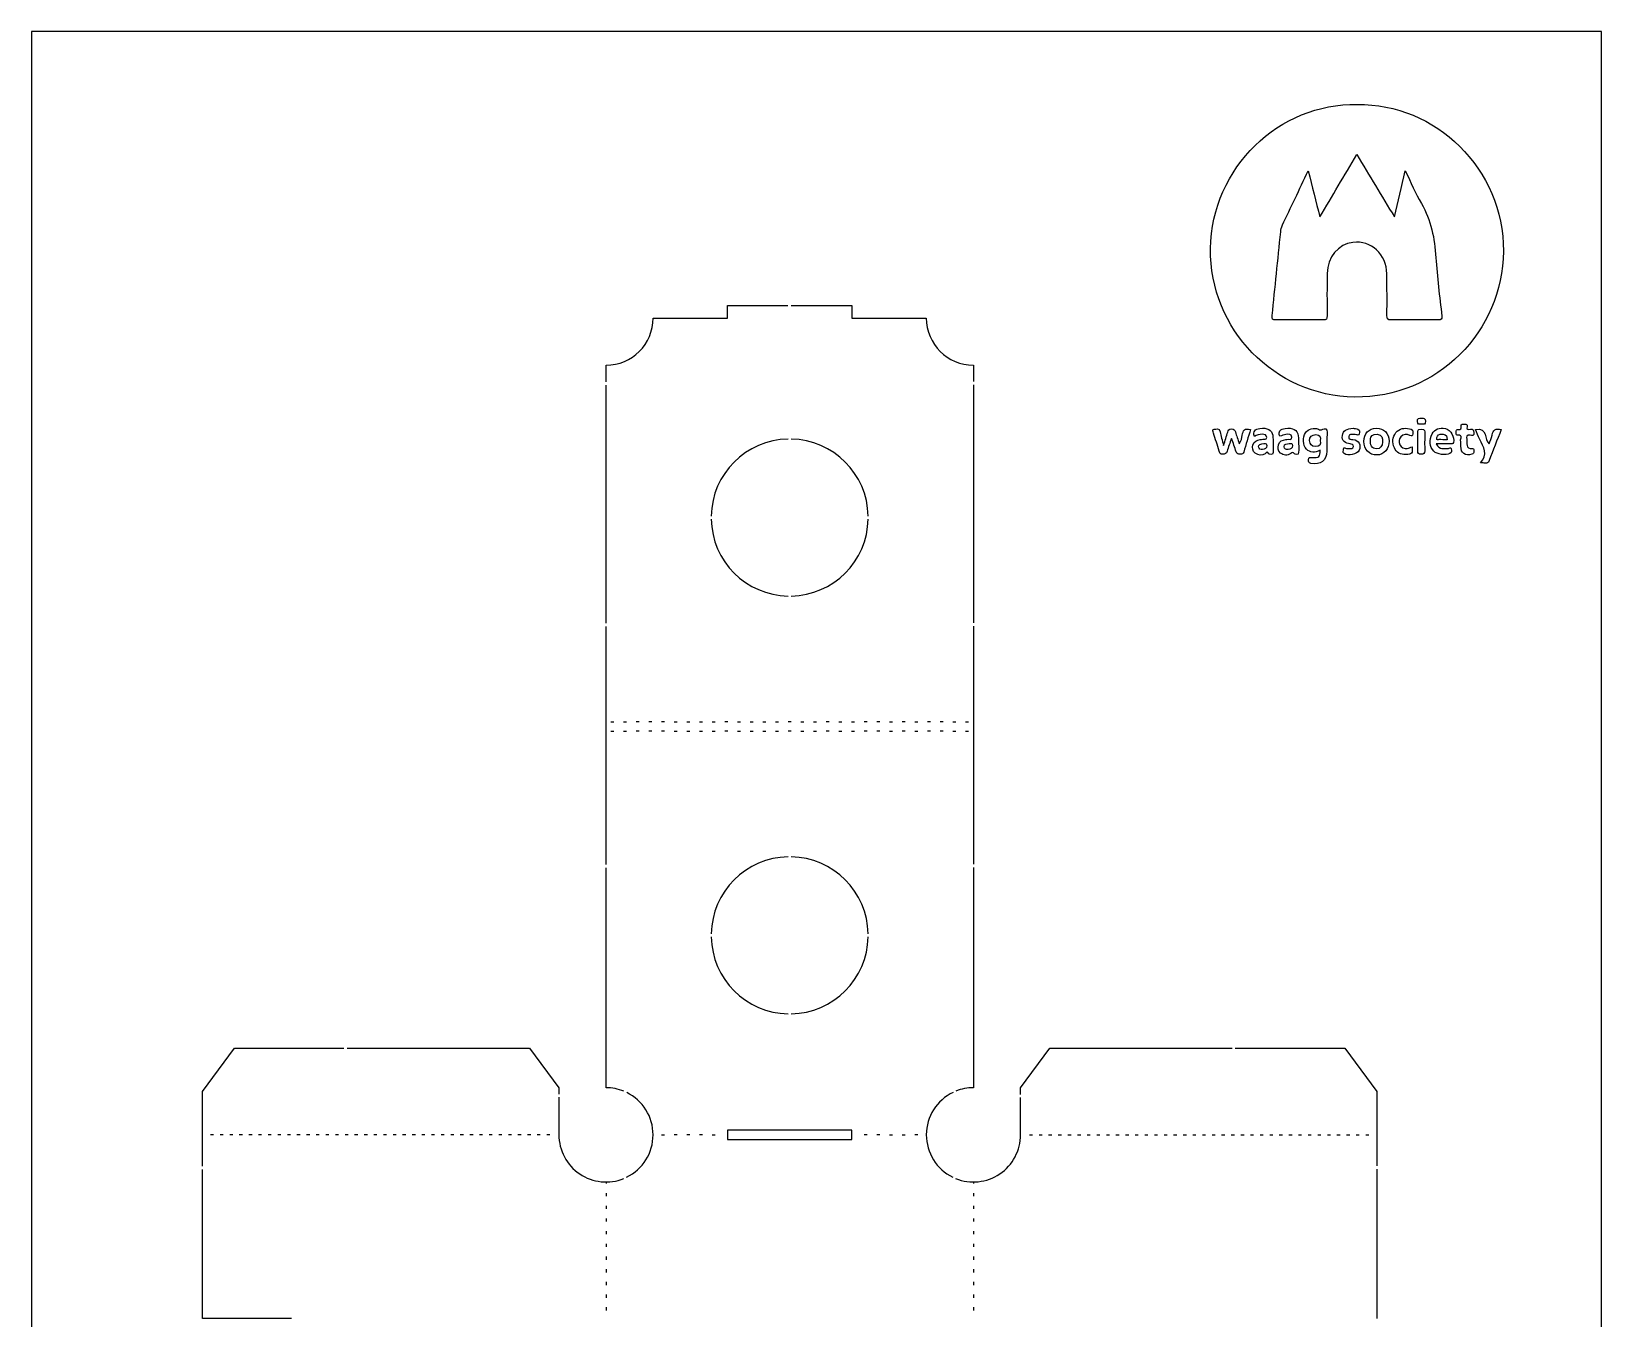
# Model space of a CAD drawing. Header units: millimetres. Extents: x 5931 to 6431, y -1362 to -140.
# Drawn here: x 5931 to 6431, y -550 to -140 of the extents above; entities that cross this region are included whole.
import ezdxf

# ---------------------------------------------------------------- set-up
doc = ezdxf.new("R2010")
doc.units = ezdxf.units.MM
doc.header["$MEASUREMENT"] = 0
doc.layers.add('taglio', color=98, linetype='Continuous', true_color=0x004c00)

msp = doc.modelspace()

# ---------------------------------------------------------------- linework, layer by layer
at = {"layer": 'taglio'}
for p, q in [((6431.39, -140.24), (5931.39, -140.24)), ((5931.39, -140.24), (5931.39, -1362.07)), ((6431.39, -1362.07), (6431.39, -140.24)), ((6153.02, -231.51), (6153.02, -227.51)), ((6153.02, -227.51), (6172.3, -227.51)), ((6173.3, -227.51), (6192.69, -227.51)), ((6192.69, -227.51), (6192.69, -231.51)), ((6129.36, -231.51), (6153.02, -231.51)), ((6192.69, -231.51), (6216.36, -231.51)), ((6114.36, -251.83), (6114.36, -246.51)), ((6231.36, -246.51), (6231.36, -251.72)), ((6114.36, -328.66), (6114.36, -252.83)), ((6231.36, -252.72), (6231.36, -328.56)), ((6114.36, -405.49), (6114.36, -329.66)), ((6231.36, -329.56), (6231.36, -405.39)), ((6115.87, -360.01), (6116.87, -360.01)), ((6115.87, -363.01), (6116.87, -363.01)), ((6119.91, -360.01), (6120.91, -360.01)), ((6119.91, -363.01), (6120.91, -363.01)), ((6124.94, -360.01), (6123.94, -360.01)), ((6124.94, -363.01), (6123.94, -363.01)), ((6128.98, -360.01), (6127.98, -360.01)), ((6128.98, -363.01), (6127.98, -363.01)), ((6133.01, -360.01), (6132.01, -360.01)), ((6133.01, -363.01), (6132.01, -363.01)), ((6136.04, -360.01), (6137.04, -360.01)), ((6136.04, -363.01), (6137.04, -363.01)), ((6140.08, -360.01), (6141.08, -360.01)), ((6140.08, -363.01), (6141.08, -363.01)), ((6144.11, -360.01), (6145.11, -360.01)), ((6144.11, -363.01), (6145.11, -363.01)), ((6148.15, -360.01), (6149.15, -360.01)), ((6148.15, -363.01), (6149.15, -363.01)), ((6153.18, -360.01), (6152.18, -360.01)), ((6153.18, -363.01), (6152.18, -363.01)), ((6156.22, -360.01), (6157.22, -360.01)), ((6156.22, -363.01), (6157.22, -363.01)), ((6160.25, -360.01), (6161.25, -360.01)), ((6160.25, -363.01), (6161.25, -363.01)), ((6164.29, -360.01), (6165.29, -360.01)), ((6164.29, -363.01), (6165.29, -363.01)), ((6168.32, -360.01), (6169.32, -360.01)), ((6168.32, -363.01), (6169.32, -363.01)), ((6173.36, -360.01), (6172.36, -360.01)), ((6173.36, -363.01), (6172.36, -363.01)), ((6176.39, -360.01), (6177.39, -360.01)), ((6176.39, -363.01), (6177.39, -363.01)), ((6180.42, -360.01), (6181.42, -360.01)), ((6180.42, -363.01), (6181.42, -363.01)), ((6185.46, -360.01), (6184.46, -360.01)), ((6185.46, -363.01), (6184.46, -363.01)), ((6188.49, -360.01), (6189.49, -360.01)), ((6188.49, -363.01), (6189.49, -363.01)), ((6192.53, -360.01), (6193.53, -360.01)), ((6192.53, -363.01), (6193.53, -363.01)), ((6197.56, -360.01), (6196.56, -360.01)), ((6197.56, -363.01), (6196.56, -363.01)), ((6201.6, -360.01), (6200.6, -360.01)), ((6201.6, -363.01), (6200.6, -363.01)), ((6204.63, -360.01), (6205.63, -360.01)), ((6204.63, -363.01), (6205.63, -363.01)), ((6209.67, -360.01), (6208.67, -360.01)), ((6209.67, -363.01), (6208.67, -363.01)), ((6212.7, -360.01), (6213.7, -360.01)), ((6212.7, -363.01), (6213.7, -363.01)), ((6217.73, -360.01), (6216.73, -360.01)), ((6217.73, -363.01), (6216.73, -363.01)), ((6221.77, -360.01), (6220.77, -360.01)), ((6221.77, -363.01), (6220.77, -363.01)), ((6224.8, -360.01), (6225.8, -360.01)), ((6224.8, -363.01), (6225.8, -363.01)), ((6228.84, -360.01), (6229.84, -360.01)), ((6228.84, -363.01), (6229.84, -363.01)), ((6114.36, -476.51), (6114.36, -406.49)), ((6231.36, -406.39), (6231.36, -476.51)), ((5985.85, -477.7), (5996.05, -463.9)), ((5996.05, -463.9), (6030.91, -463.9)), ((6031.91, -463.9), (6090.03, -463.9)), ((6090.03, -463.9), (6099.36, -476.53)), ((6246.36, -476.53), (6255.68, -463.9)), ((6255.68, -463.9), (6313.7, -463.9)), ((6314.7, -463.9), (6349.66, -463.9)), ((6349.66, -463.9), (6359.86, -477.7)), ((5985.85, -501.52), (5985.85, -477.7)), ((6099.36, -476.53), (6099.36, -478.54)), ((6099.36, -479.54), (6099.36, -491.46)), ((6246.36, -478.65), (6246.36, -476.53)), ((6246.36, -491.46), (6246.36, -479.65)), ((6359.86, -477.7), (6359.86, -501.41)), ((5989.41, -491.46), (5988.41, -491.46)), ((5992.47, -491.46), (5991.47, -491.46)), ((5995.53, -491.46), (5994.53, -491.46)), ((5998.59, -491.46), (5997.59, -491.46)), ((6001.65, -491.46), (6000.65, -491.46)), ((6004.71, -491.46), (6003.71, -491.46)), ((6007.77, -491.46), (6006.77, -491.46)), ((6010.83, -491.46), (6009.83, -491.46)), ((6013.89, -491.46), (6012.89, -491.46)), ((6016.95, -491.46), (6015.95, -491.46)), ((6020.01, -491.46), (6019.01, -491.46)), ((6023.07, -491.46), (6022.07, -491.46)), ((6026.13, -491.46), (6025.13, -491.46)), ((6029.19, -491.46), (6028.19, -491.46)), ((6032.25, -491.46), (6031.25, -491.46)), ((6035.31, -491.46), (6034.31, -491.46)), ((6038.37, -491.46), (6037.37, -491.46)), ((6041.43, -491.46), (6040.43, -491.46)), ((6044.49, -491.46), (6043.49, -491.46)), ((6047.55, -491.46), (6046.55, -491.46)), ((6050.61, -491.46), (6049.61, -491.46)), ((6053.66, -491.46), (6052.66, -491.46)), ((6056.72, -491.46), (6055.72, -491.46)), ((6059.78, -491.46), (6058.78, -491.46)), ((6062.84, -491.46), (6061.84, -491.46)), ((6065.9, -491.46), (6064.9, -491.46)), ((6068.96, -491.46), (6067.96, -491.46)), ((6072.02, -491.46), (6071.02, -491.46)), ((6075.08, -491.46), (6074.08, -491.46)), ((6078.14, -491.46), (6077.14, -491.46)), ((6081.2, -491.46), (6080.2, -491.46)), ((6084.26, -491.46), (6083.26, -491.46)), ((6087.32, -491.46), (6086.32, -491.46)), ((6090.38, -491.46), (6089.38, -491.46)), ((6093.44, -491.46), (6092.44, -491.46)), ((6096.5, -491.46), (6095.5, -491.46)), ((6132.01, -491.51), (6133.01, -491.51)), ((6137.04, -491.51), (6136.04, -491.51)), ((6141.08, -491.51), (6140.08, -491.51)), ((6145.11, -491.51), (6144.11, -491.51)), ((6148.15, -491.51), (6149.15, -491.51)), ((6153.02, -490.01), (6153.02, -493.01)), ((6192.69, -490.01), (6153.02, -490.01)), ((6153.02, -493.01), (6192.69, -493.01)), ((6192.69, -493.01), (6192.69, -490.01)), ((6197.56, -491.51), (6196.56, -491.51)), ((6201.6, -491.51), (6200.6, -491.51)), ((6204.63, -491.51), (6205.63, -491.51)), ((6208.67, -491.51), (6209.67, -491.51)), ((6213.7, -491.51), (6212.7, -491.51)), ((6249.21, -491.46), (6250.21, -491.46)), ((6252.27, -491.46), (6253.27, -491.46)), ((6255.24, -491.51), (6256.24, -491.51)), ((6255.33, -491.46), (6256.33, -491.46)), ((6258.39, -491.46), (6259.39, -491.46)), ((6261.45, -491.46), (6262.45, -491.46)), ((6264.51, -491.46), (6265.51, -491.46)), ((6267.57, -491.46), (6268.57, -491.46)), ((6270.63, -491.46), (6271.63, -491.46)), ((6273.69, -491.46), (6274.69, -491.46)), ((6276.75, -491.46), (6277.75, -491.46)), ((6279.81, -491.46), (6280.81, -491.46)), ((6282.87, -491.46), (6283.87, -491.46)), ((6285.93, -491.46), (6286.93, -491.46)), ((6288.99, -491.46), (6289.99, -491.46)), ((6292.05, -491.46), (6293.05, -491.46)), ((6295.11, -491.46), (6296.11, -491.46)), ((6298.17, -491.46), (6299.17, -491.46)), ((6301.22, -491.46), (6302.22, -491.46)), ((6304.28, -491.46), (6305.28, -491.46)), ((6307.34, -491.46), (6308.34, -491.46)), ((6310.4, -491.46), (6311.4, -491.46)), ((6313.46, -491.46), (6314.46, -491.46)), ((6316.52, -491.46), (6317.52, -491.46)), ((6319.58, -491.46), (6320.58, -491.46)), ((6322.64, -491.46), (6323.64, -491.46)), ((6325.7, -491.46), (6326.7, -491.46)), ((6328.76, -491.46), (6329.76, -491.46)), ((6331.82, -491.46), (6332.82, -491.46)), ((6334.88, -491.46), (6335.88, -491.46)), ((6337.94, -491.46), (6338.94, -491.46)), ((6341, -491.46), (6342, -491.46)), ((6344.06, -491.46), (6345.06, -491.46)), ((6347.12, -491.46), (6348.12, -491.46)), ((6350.18, -491.46), (6351.18, -491.46)), ((6353.24, -491.46), (6354.24, -491.46)), ((6356.3, -491.46), (6357.3, -491.46)), ((5985.85, -520.98), (5985.85, -502.52)), ((6359.86, -502.41), (6359.86, -520.48)), ((6114.36, -506.51), (6114.36, -507.01)), ((6231.36, -506.51), (6231.36, -506.51)), ((6231.36, -506.51), (6231.36, -507.01)), ((6114.36, -510.05), (6114.36, -511.05)), ((6114.36, -514.09), (6114.36, -515.09)), ((6231.36, -510.05), (6231.36, -511.05)), ((6231.36, -514.09), (6231.36, -515.09)), ((6114.36, -518.13), (6114.36, -519.13)), ((6231.36, -518.13), (6231.36, -519.13)), ((5985.85, -550.01), (5985.85, -520.98)), ((6114.36, -522.17), (6114.36, -523.17)), ((6231.36, -522.17), (6231.36, -523.17)), ((6359.86, -520.48), (6359.86, -550.01)), ((6114.36, -526.21), (6114.36, -527.21)), ((6231.36, -526.21), (6231.36, -527.21)), ((6114.36, -530.25), (6114.36, -531.25)), ((6114.36, -534.3), (6114.36, -535.3)), ((6231.36, -530.25), (6231.36, -531.25)), ((6231.36, -534.3), (6231.36, -535.3)), ((6114.36, -538.34), (6114.36, -539.34)), ((6231.36, -538.34), (6231.36, -539.34)), ((6114.36, -542.38), (6114.36, -543.38)), ((6231.36, -542.38), (6231.36, -543.38)), ((6114.36, -546.42), (6114.36, -547.42)), ((6231.36, -546.42), (6231.36, -547.42)), ((6014.2, -550.01), (5985.85, -550.01))]:
    msp.add_line(p, q, dxfattribs=at)
for centre, radius, start, end in [((6114.36, -231.51), 15, 270, 0), ((6231.36, -231.51), 15, 180, 270), ((6172.85, -295.01), 25, 91.144, 178.854), ((6172.85, -295.01), 25, 1.146, 88.852), ((6172.85, -295.01), 25, 181.146, 268.852), ((6172.85, -295.01), 25, 271.144, 358.854), ((6172.85, -428), 25, 91.144, 178.854), ((6172.85, -428), 25, 1.146, 88.852), ((6172.85, -428), 25, 181.146, 268.852), ((6172.85, -428), 25, 271.144, 358.854), ((6114.36, -491.51), 15, 67.7822, 90), ((6114.36, -491.51), 15, 295.996, 63.9623), ((6231.36, -491.51), 15, 115.6435, 244.0043), ((6231.36, -491.51), 15, 90, 111.8236), ((6114.36, -491.51), 15, 179.8307, 292.1828), ((6231.36, -491.51), 15, 247.8174, 0.1687)]:
    msp.add_arc(centre, radius, start, end, dxfattribs=at)
at = {"layer": 'taglio', "color": 18, "true_color": 0x000000}
for points in [[(6306.87, -209.37), (6307.22, -183.61), (6328.78, -162.96), (6353.58, -163.52)], [(6353.58, -163.52), (6378.42, -163.03), (6400.24, -184), (6400.12, -210.25)], [(6341.66, -199.32), (6345.62, -192.65), (6349.46, -186.18), (6353.44, -179.48)], [(6353.44, -179.48), (6357.44, -186.1), (6361.33, -192.56), (6365.41, -199.31)], [(6329.75, -201.87), (6332.44, -196.27), (6335.1, -190.66), (6337.99, -184.59)], [(6337.99, -184.59), (6339.26, -189.71), (6340.42, -194.35), (6341.66, -199.32)], [(6365.41, -199.31), (6366.58, -194.38), (6367.69, -189.72), (6368.89, -184.64)], [(6368.89, -184.64), (6370.69, -188.34), (6372.12, -191.8), (6373.99, -195)], [(6373.99, -195), (6377.12, -200.37), (6378.24, -206.16), (6378.62, -212.27)], [(6326.48, -230.69), (6327.42, -221.82), (6328.3, -212.94), (6329.2, -204.06)], [(6329.2, -204.06), (6329.28, -203.3), (6329.41, -202.58), (6329.75, -201.87)], [(6352.79, -256.65), (6327.32, -256.28), (6306.51, -235.08), (6306.87, -209.37)], [(6352.21, -207.39), (6347.57, -207.94), (6344.04, -212.16), (6343.98, -217.32)], [(6363.01, -217.45), (6362.92, -211.2), (6358.04, -206.69), (6352.21, -207.39)], [(6400.12, -210.25), (6400.01, -235.69), (6378.95, -257.02), (6352.79, -256.65)], [(6378.62, -212.27), (6379.01, -218.47), (6379.82, -224.65), (6380.52, -230.84)], [(6343.98, -217.32), (6343.93, -221.78), (6343.94, -226.25), (6343.99, -230.72)], [(6363.04, -230.67), (6363.07, -226.26), (6363.07, -221.85), (6363.01, -217.45)], [(6327.67, -232.11), (6326.49, -232.13), (6326.36, -231.76), (6326.48, -230.69)], [(6342.66, -232.11), (6337.66, -232.04), (6332.66, -232.05), (6327.67, -232.11)], [(6343.99, -230.72), (6344, -231.75), (6343.8, -232.13), (6342.66, -232.11)], [(6364.35, -232.11), (6363.17, -232.13), (6363.04, -231.66), (6363.04, -230.67)], [(6379.34, -232.1), (6374.35, -232.06), (6369.35, -232.04), (6364.35, -232.11)], [(6380.52, -230.84), (6380.64, -231.91), (6380.32, -232.11), (6379.34, -232.1)], [(6372.72, -264.41), (6372.7, -263.31), (6373.31, -263.36), (6374.05, -263.38)], [(6374.13, -265.28), (6373.34, -265.31), (6372.73, -265.47), (6372.72, -264.41)], [(6374.05, -263.38), (6374.7, -263.39), (6375.29, -263.3), (6375.32, -264.31)], [(6375.32, -264.31), (6375.35, -265.45), (6374.7, -265.36), (6374.13, -265.28)], [(6307.83, -268.12), (6307.7, -267.7), (6307.17, -266.94), (6308.01, -266.91)], [(6309.6, -273.82), (6309.04, -271.91), (6308.4, -270.02), (6307.83, -268.12)], [(6308.01, -266.91), (6308.58, -266.89), (6309.68, -266.21), (6309.9, -267.68)], [(6309.9, -267.68), (6310.1, -269.06), (6310.57, -270.4), (6311, -272.04)], [(6311, -272.04), (6311.5, -270.47), (6311.93, -269.12), (6312.35, -267.77)], [(6313.53, -269.8), (6313.03, -271.25), (6312.56, -272.57), (6312.14, -273.91)], [(6312.35, -267.77), (6312.54, -267.19), (6312.74, -266.77), (6313.55, -266.79)], [(6315.03, -274.03), (6314.59, -272.64), (6314.06, -271.28), (6313.53, -269.8)], [(6313.55, -266.79), (6314.31, -266.81), (6314.56, -267.12), (6314.76, -267.76)], [(6314.76, -267.76), (6315.12, -268.95), (6315.55, -270.11), (6316.02, -271.49)], [(6316.02, -271.49), (6316.71, -270.53), (6316.79, -269.65), (6316.93, -268.83)], [(6316.93, -268.83), (6317.19, -267.31), (6317.78, -266.42), (6319.61, -266.97)], [(6319.61, -266.97), (6318.88, -269.37), (6318.13, -271.76), (6317.42, -274.16)], [(6320.81, -269.22), (6320.22, -267.44), (6321.11, -266.86), (6322.55, -266.64)], [(6323.37, -268.5), (6322.46, -268.46), (6321.66, -268.79), (6320.81, -269.22)], [(6322.55, -266.64), (6324.86, -266.3), (6326.49, -267.08), (6326.67, -268.82)], [(6324.74, -269.52), (6324.74, -268.71), (6324.08, -268.54), (6323.37, -268.5)], [(6323.52, -270.09), (6323.98, -270.02), (6324.73, -270.35), (6324.74, -269.52)], [(6326.67, -268.82), (6326.85, -270.62), (6326.88, -272.44), (6326.83, -274.25)], [(6328.9, -269.13), (6328.31, -267.49), (6329.12, -266.86), (6330.6, -266.65)], [(6330.84, -268.54), (6330.22, -268.61), (6329.62, -268.9), (6328.9, -269.13)], [(6330.6, -266.65), (6333.04, -266.3), (6334.6, -267.08), (6334.78, -268.96)], [(6332.8, -269.43), (6332.73, -268.31), (6331.63, -268.46), (6330.84, -268.54)], [(6331.2, -270.14), (6331.73, -269.86), (6332.89, -270.58), (6332.8, -269.43)], [(6334.78, -268.96), (6334.94, -270.7), (6334.94, -272.47), (6334.92, -274.22)], [(6337.42, -273.22), (6336.23, -271.96), (6336.08, -269.47), (6337.11, -267.99)], [(6337.11, -267.99), (6337.94, -266.79), (6339.77, -266.24), (6341.19, -266.88)], [(6338.41, -270.52), (6338.39, -269.26), (6339.12, -268.6), (6340.4, -268.6)], [(6340.4, -268.6), (6341.73, -268.6), (6342.11, -269.34), (6341.82, -270.52)], [(6341.19, -266.88), (6341.73, -267.12), (6342.01, -267.24), (6342.61, -266.9)], [(6342.61, -266.9), (6343.19, -266.58), (6344.08, -266.59), (6343.99, -267.87)], [(6343.99, -267.87), (6343.86, -269.86), (6343.93, -271.86), (6343.88, -273.85)], [(6351.3, -271.56), (6349.79, -271.26), (6348.58, -270.72), (6348.84, -268.83)], [(6348.84, -268.83), (6349.04, -267.38), (6350.17, -266.6), (6352.33, -266.59)], [(6350.85, -269.24), (6350.71, -270.11), (6351.66, -270.11), (6352.22, -270.16)], [(6352.46, -268.52), (6351.8, -268.51), (6350.96, -268.5), (6350.85, -269.24)], [(6352.33, -266.59), (6352.67, -266.65), (6353.27, -266.69), (6353.81, -266.86)], [(6353.32, -268.63), (6353.03, -268.58), (6352.75, -268.53), (6352.46, -268.52)], [(6354.21, -268.35), (6354.16, -269.09), (6353.67, -268.69), (6353.32, -268.63)], [(6353.81, -266.86), (6354.63, -267.13), (6354.25, -267.83), (6354.21, -268.35)], [(6355.69, -270.77), (6355.69, -268.27), (6357.26, -266.6), (6359.65, -266.57)], [(6359.62, -273.12), (6358.37, -273.09), (6357.62, -272.01), (6357.76, -269.98)], [(6357.76, -269.98), (6357.85, -269.16), (6358.54, -268.4), (6359.89, -268.5)], [(6359.65, -266.57), (6362.06, -266.53), (6363.66, -268.14), (6363.71, -270.65)], [(6359.89, -268.5), (6361.42, -268.61), (6361.76, -269.72), (6361.67, -271)], [(6365.4, -272.76), (6364.71, -271.09), (6364.72, -269.42), (6365.89, -267.96)], [(6365.89, -267.96), (6367.01, -266.57), (6368.58, -266.41), (6370.2, -266.72)], [(6367.43, -269.34), (6366.8, -270.05), (6366.76, -270.95), (6367.18, -271.81)], [(6370.33, -268.84), (6369.31, -268.37), (6368.23, -268.43), (6367.43, -269.34)], [(6370.2, -266.72), (6371.01, -266.88), (6371.52, -267.3), (6371.26, -268.33)], [(6371.26, -268.33), (6371.09, -269), (6371.03, -269.16), (6370.33, -268.84)], [(6372.9, -268.16), (6372.91, -267.45), (6372.63, -266.8), (6373.98, -266.82)], [(6372.89, -270.79), (6372.89, -269.91), (6372.88, -269.04), (6372.9, -268.16)], [(6373.98, -266.82), (6375.31, -266.83), (6375.05, -267.47), (6375.06, -268.18)], [(6375.06, -268.18), (6375.07, -270.06), (6375.01, -271.93), (6375.08, -273.8)], [(6377.94, -273.89), (6376.62, -272.6), (6376.39, -270.15), (6377.4, -268.34)], [(6377.4, -268.34), (6378.22, -266.89), (6379.79, -266.27), (6381.64, -266.66)], [(6378.88, -269.92), (6378.86, -269.66), (6378.96, -269.34), (6379.11, -269.11)], [(6379.57, -270.2), (6379.3, -270.2), (6378.92, -270.35), (6378.88, -269.92)], [(6379.11, -269.11), (6379.56, -268.43), (6380.28, -268.39), (6380.99, -268.47)], [(6380.99, -268.47), (6381.96, -268.58), (6382.2, -269.25), (6382.17, -270.21)], [(6381.64, -266.66), (6383.34, -267.02), (6384.71, -269.45), (6384.19, -271.08)], [(6385.43, -268.8), (6384.94, -268.83), (6385.15, -268.13), (6385.11, -267.75)], [(6385.11, -267.75), (6385.07, -267.3), (6385.17, -266.9), (6385.74, -266.94)], [(6386.52, -270.84), (6386.14, -270.37), (6387.71, -268.64), (6385.43, -268.8)], [(6385.74, -266.94), (6386.47, -266.99), (6386.84, -266.8), (6386.69, -265.96)], [(6386.69, -265.96), (6386.52, -265.03), (6387.29, -265.36), (6387.72, -265.26)], [(6387.72, -265.26), (6388.32, -265.14), (6388.67, -265.39), (6388.53, -266)], [(6389.56, -268.8), (6388.42, -268.61), (6388.29, -269.22), (6388.47, -270.07)], [(6388.53, -266), (6388.3, -267.08), (6388.97, -266.99), (6389.64, -266.91)], [(6390.73, -267.95), (6390.81, -269.12), (6390.15, -268.91), (6389.56, -268.8)], [(6389.64, -266.91), (6390.45, -266.82), (6390.67, -267.08), (6390.73, -267.95)], [(6391.22, -266.94), (6395.24, -266.32), (6393.92, -270.1), (6395.56, -271.54)], [(6392.6, -270.13), (6392.1, -269.11), (6391.69, -268.04), (6391.22, -266.94)], [(6399.46, -266.97), (6398.12, -270.36), (6396.81, -273.61), (6395.56, -276.88)], [(6395.56, -271.54), (6395.87, -270.65), (6396.32, -269.72), (6396.52, -268.74)], [(6396.52, -268.74), (6396.84, -267.16), (6397.66, -266.51), (6399.46, -266.97)], [(6310.71, -274.85), (6309.91, -274.85), (6309.78, -274.43), (6309.6, -273.82)], [(6312.14, -273.91), (6311.91, -274.64), (6311.46, -274.84), (6310.71, -274.85)], [(6316.36, -274.83), (6315.72, -274.84), (6315.26, -274.76), (6315.03, -274.03)], [(6317.42, -274.16), (6317.25, -274.73), (6316.89, -274.82), (6316.36, -274.83)], [(6321.12, -274.51), (6320.16, -273.84), (6320.13, -272.81), (6320.38, -271.81)], [(6320.38, -271.81), (6320.67, -270.69), (6321.61, -270.34), (6322.65, -270.2)], [(6324.26, -274.69), (6323.21, -275.32), (6322.11, -275.19), (6321.12, -274.51)], [(6322.15, -272.46), (6322.04, -271.9), (6322.89, -271.4), (6323.87, -271.4)], [(6323.45, -273.34), (6322.82, -273.41), (6322.28, -273.14), (6322.15, -272.46)], [(6322.65, -270.2), (6322.94, -270.16), (6323.23, -270.14), (6323.52, -270.09)], [(6324.81, -272.11), (6324.84, -273.06), (6324.17, -273.26), (6323.45, -273.34)], [(6323.87, -271.4), (6324.39, -271.36), (6324.79, -271.45), (6324.81, -272.11)], [(6325.45, -274.74), (6325.02, -273.75), (6324.72, -274.41), (6324.26, -274.69)], [(6326.83, -274.25), (6326.8, -275.31), (6325.49, -274.84), (6325.45, -274.74)], [(6329.13, -274.46), (6328.24, -273.81), (6328.27, -272.81), (6328.46, -271.89)], [(6328.46, -271.89), (6328.73, -270.66), (6329.76, -270.33), (6330.85, -270.18)], [(6332.4, -274.63), (6331.33, -275.37), (6330.16, -275.2), (6329.13, -274.46)], [(6330.27, -272.49), (6330.25, -271.35), (6331.31, -271.65), (6331.9, -271.4)], [(6331.56, -273.34), (6330.95, -273.39), (6330.28, -273.22), (6330.27, -272.49)], [(6330.85, -270.18), (6330.97, -270.16), (6331.1, -270.19), (6331.2, -270.14)], [(6332.92, -272.08), (6332.93, -273), (6332.29, -273.28), (6331.56, -273.34)], [(6331.9, -271.4), (6332.45, -271.37), (6332.91, -271.4), (6332.92, -272.08)], [(6333.58, -274.71), (6333.12, -274.15), (6332.94, -274.26), (6332.4, -274.63)], [(6334.92, -274.22), (6334.91, -275.37), (6333.72, -274.89), (6333.58, -274.71)], [(6341.79, -273.58), (6340.09, -274.57), (6338.55, -274.42), (6337.42, -273.22)], [(6340.27, -272.41), (6339.04, -272.37), (6338.43, -271.65), (6338.41, -270.52)], [(6343.88, -273.85), (6343.8, -276.95), (6341.91, -278.36), (6338.84, -277.76)], [(6339.11, -275.89), (6341.5, -275.92), (6341.73, -275.73), (6341.79, -273.58)], [(6341.82, -270.52), (6342.07, -271.8), (6341.58, -272.45), (6340.27, -272.41)], [(6349.43, -274.65), (6348.82, -274.21), (6349.2, -273.69), (6349.23, -273.22)], [(6349.23, -273.22), (6349.3, -272.41), (6349.82, -273.01), (6350.13, -273)], [(6354.15, -273.58), (6353.56, -274.87), (6350.59, -275.48), (6349.43, -274.65)], [(6350.13, -273), (6350.42, -272.99), (6350.72, -273.06), (6351.01, -273.04)], [(6351.01, -273.04), (6351.56, -273.01), (6352.3, -273.23), (6352.4, -272.38)], [(6352.4, -272.38), (6352.48, -271.62), (6351.79, -271.65), (6351.3, -271.56)], [(6352.22, -270.16), (6354.24, -270.34), (6354.9, -271.96), (6354.15, -273.58)], [(6359.77, -275.08), (6357.41, -275.13), (6355.7, -273.32), (6355.69, -270.77)], [(6361.67, -271), (6361.58, -272.23), (6361.03, -273.15), (6359.62, -273.12)], [(6363.71, -270.65), (6363.76, -273.22), (6362.14, -275.04), (6359.77, -275.08)], [(6369.05, -274.95), (6367.39, -274.96), (6366.06, -274.36), (6365.4, -272.76)], [(6367.18, -271.81), (6367.65, -272.77), (6368.51, -273.09), (6369.51, -272.97)], [(6371.02, -272.51), (6371.31, -274.48), (6370.96, -274.93), (6369.05, -274.95)], [(6369.51, -272.97), (6370.02, -272.91), (6370.51, -272.67), (6371.02, -272.51)], [(6373.96, -274.84), (6373.12, -274.86), (6372.81, -274.63), (6372.88, -273.77)], [(6372.88, -273.77), (6372.95, -272.78), (6372.89, -271.78), (6372.89, -270.79)], [(6375.08, -273.8), (6375.12, -274.71), (6374.74, -274.83), (6373.96, -274.84)], [(6383.07, -274.65), (6381.75, -275.3), (6379.03, -274.95), (6377.94, -273.89)], [(6383.23, -271.55), (6381.83, -271.56), (6380.43, -271.56), (6378.75, -271.56)], [(6378.75, -271.56), (6379.76, -273.53), (6381.25, -273), (6382.59, -272.97)], [(6382.17, -270.21), (6381.3, -270.21), (6380.43, -270.21), (6379.57, -270.2)], [(6382.59, -272.97), (6382.91, -272.97), (6383.38, -272.38), (6383.51, -273.15)], [(6383.51, -273.15), (6383.6, -273.7), (6383.83, -274.26), (6383.07, -274.65)], [(6384.19, -271.08), (6384.01, -271.66), (6383.61, -271.55), (6383.23, -271.55)], [(6386.53, -272.3), (6386.51, -271.89), (6386.52, -271.48), (6386.52, -270.84)], [(6390.07, -274.87), (6387.97, -275.45), (6386.61, -274.5), (6386.53, -272.3)], [(6388.47, -270.07), (6388.72, -271.25), (6387.78, -273.15), (6390.27, -273.03)], [(6390.66, -274), (6390.71, -274.43), (6390.61, -274.72), (6390.07, -274.87)], [(6390.27, -273.03), (6390.88, -272.99), (6390.62, -273.64), (6390.66, -274)], [(6392.81, -277.59), (6395.32, -274.92), (6393.77, -272.55), (6392.6, -270.13)], [(6338.84, -277.76), (6338.02, -277.6), (6338.01, -277.23), (6338.03, -276.58)], [(6338.03, -276.58), (6338.06, -275.72), (6338.58, -275.89), (6339.11, -275.89)], [(6395.56, -276.88), (6395, -278.33), (6393.92, -277.4), (6392.81, -277.59)]]:
    msp.add_open_spline(points, degree=3, dxfattribs=at)

doc.saveas('drawing.dxf')
